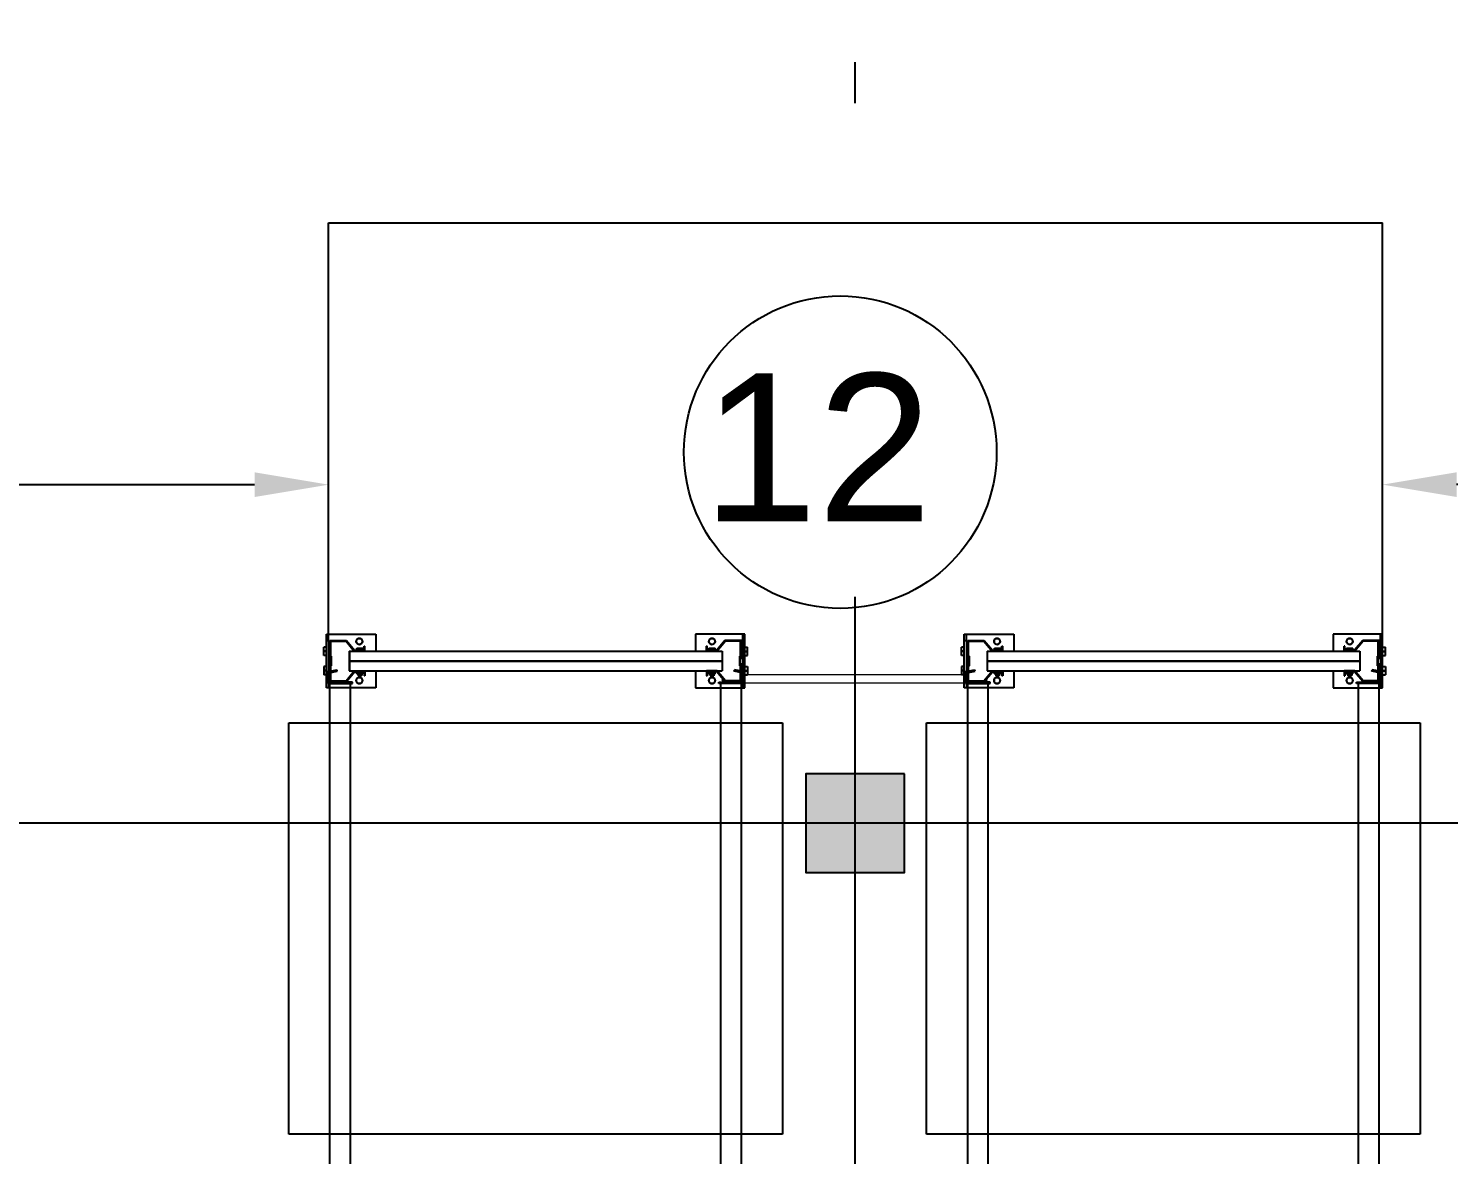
# Model space of a CAD drawing. Header units: metres. Extents: x 0 to 8715937, y -236336 to 216.
# Drawn here: x 162.638 to 166.09, y 66.924 to 69.662 of the extents above; entities that cross this region are included whole.
import ezdxf

# ---------------------------------------------------------------- set-up
doc = ezdxf.new("R2010")
doc.units = ezdxf.units.M
doc.header["$MEASUREMENT"] = 0
doc.header["$PDMODE"] = 3
doc.linetypes.add('ACAD_ISO10W100', pattern=[18, 12, -3, 0, -3])
for name, color, linetype in [('0-BLOCK-EQUIPAMIENTO', 7, 'Continuous'), ('0-BLOCK-ESTRUCTURA', 7, 'Continuous'), ('AAA BAST', 5, 'Continuous'), ('AAA CONECT', 3, 'Continuous'), ('AAA LARG', 1, 'Continuous'), ('AAA PALLETS', 7, 'Continuous'), ('AAA TEXTO', 7, 'Continuous'), ('COLUMNAS', 210, 'Continuous'), ('COLUMNAS HATCH', 251, 'Continuous'), ('COTAS INTERIORES', 2, 'Continuous'), ('EJES', 251, 'ACAD_ISO10W100'), ('INSTALACIONES', 165, 'Continuous'), ('TEXTO', 7, 'Continuous')]:
    doc.layers.add(name, color=color, linetype=linetype)
doc.styles.add('AR', font='arial.ttf')
doc.styles.get("Standard").update_dxf_attribs({"font": 'arial.ttf'})
doc.dimstyles.new('CotaLoc0', dxfattribs={"dimtxt": 0.23, "dimasz": 0.18, "dimexe": 0.12, "dimexo": 0.37, "dimgap": 0.07, "dimtad": 1, "dimzin": 0, "dimdsep": 46, "dimtxsty": 'AR', "dimcen": 0.9, "dimclrd": 251, "dimclre": 251, "dimadec": 0, "dimazin": 0, "dimtfac": 1, "dimtofl": 0, "dimtmove": 1, "dimatfit": 3, "dimfxl": 0.18, "dimtolj": 1, "dimtzin": 0, "dimarcsym": 1})

# ---------------------------------------------------------------- blocks, each defined once
blk = doc.blocks.new('COLUMNA 0.24 x 0.24')
at = {"layer": 'COLUMNAS HATCH', "ltscale": 0.1}
blk.add_hatch(color=256, dxfattribs=at).paths.add_polyline_path([(0, 0.24), (0.24, 0.24), (0.24, 0), (0, 0)])
at = {"layer": 'COLUMNAS', "ltscale": 0.1}
blk.add_lwpolyline([(0, 0.24), (0.24, 0.24), (0.24, 0), (0, 0)], close=True, dxfattribs=at)
blk = doc.blocks.new('DPM-ESTRUCTURA')
at = {"layer": 'EJES', "ltscale": 0.4}
for p, q in [((76.9278, 41.5801), (76.9278, 112.3301)), ((108.48, 67.7301), (16.48, 67.7301))]:
    blk.add_line(p, q, dxfattribs=at)
at = {"layer": 'COLUMNAS', "xscale": -1}
blk.add_blockref('COLUMNA 0.24 x 0.24', (77.0478, 67.6101), dxfattribs=at)
blk = doc.blocks.new('1A MODULO SIMPLE')
at = {"layer": 'AAA BAST'}
for points in [[(-2.1307, 1.015), (-2.1307, 1.017), (-2.1407, 1.017), (-2.1407, 1.04), (-2.1167, 1.06), (-2.1167, 1.1), (-2.1567, 1.1), (-2.1567, 1.098), (-2.1767, 1.098), (-2.1767, 1.1), (-2.2167, 1.1), (-2.2167, 1.06), (-2.1927, 1.04), (-2.1927, 1.017), (-2.2027, 1.017), (-2.2027, 1.015), (-2.1907, 1.015), (-2.1907, 1.0409), (-2.2147, 1.0609), (-2.2147, 1.098), (-2.1787, 1.098), (-2.1787, 1.096), (-2.1547, 1.096), (-2.1547, 1.098), (-2.1187, 1.098), (-2.1187, 1.0609), (-2.1427, 1.0409), (-2.1427, 1.015)], [(0.1973, 1.015), (0.1973, 1.017), (0.2073, 1.017), (0.2073, 1.04), (0.1833, 1.06), (0.1833, 1.1), (0.2233, 1.1), (0.2233, 1.098), (0.2433, 1.098), (0.2433, 1.1), (0.2833, 1.1), (0.2833, 1.06), (0.2593, 1.04), (0.2593, 1.017), (0.2693, 1.017), (0.2693, 1.015), (0.2573, 1.015), (0.2573, 1.0409), (0.2813, 1.0609), (0.2813, 1.098), (0.2453, 1.098), (0.2453, 1.096), (0.2213, 1.096), (0.2213, 1.098), (0.1853, 1.098), (0.1853, 1.0609), (0.2093, 1.0409), (0.2093, 1.015)], [(-2.1307, 0.185), (-2.1307, 0.183), (-2.1407, 0.183), (-2.1407, 0.16), (-2.1167, 0.14), (-2.1167, 0.1), (-2.1567, 0.1), (-2.1567, 0.102), (-2.1767, 0.102), (-2.1767, 0.1), (-2.2167, 0.1), (-2.2167, 0.14), (-2.1927, 0.16), (-2.1927, 0.183), (-2.2027, 0.183), (-2.2027, 0.185), (-2.1907, 0.185), (-2.1907, 0.1591), (-2.2147, 0.1391), (-2.2147, 0.102), (-2.1787, 0.102), (-2.1787, 0.104), (-2.1547, 0.104), (-2.1547, 0.102), (-2.1187, 0.102), (-2.1187, 0.1391), (-2.1427, 0.1591), (-2.1427, 0.185)], [(0.1973, 0.185), (0.1973, 0.183), (0.2073, 0.183), (0.2073, 0.16), (0.1833, 0.14), (0.1833, 0.1), (0.2233, 0.1), (0.2233, 0.102), (0.2433, 0.102), (0.2433, 0.1), (0.2833, 0.1), (0.2833, 0.14), (0.2593, 0.16), (0.2593, 0.183), (0.2693, 0.183), (0.2693, 0.185), (0.2573, 0.185), (0.2573, 0.1591), (0.2813, 0.1391), (0.2813, 0.102), (0.2453, 0.102), (0.2453, 0.104), (0.2213, 0.104), (0.2213, 0.102), (0.1853, 0.102), (0.1853, 0.1391), (0.2093, 0.1591), (0.2093, 0.185)]]:
    blk.add_hatch(color=251, dxfattribs=at).paths.add_polyline_path(points)
at = {"layer": 'AAA BAST', "color": 251}
for p, q in [((-2.2167, 1.1082), (-2.2317, 1.1082)), ((-2.2317, 1.1082), (-2.2317, 0.9882)), ((-2.1167, 1.1082), (-2.2167, 1.1082)), ((-2.2167, 1.1082), (-2.2167, 1.1032)), ((-2.1802, 1.1152), (-2.2002, 1.1152)), ((-2.2002, 1.1082), (-2.2002, 1.1152)), ((-2.1902, 1.1082), (-2.1902, 1.1152)), ((-2.1802, 1.1082), (-2.1802, 1.1152)), ((-2.1532, 1.1152), (-2.1332, 1.1152)), ((-2.1532, 1.1082), (-2.1532, 1.1152)), ((-2.1432, 1.1082), (-2.1432, 1.1152)), ((-2.1332, 1.1082), (-2.1332, 1.1152)), ((-2.1167, 1.1032), (-2.1167, 1.1082)), ((-2.1017, 1.1082), (-2.1167, 1.1082)), ((-2.1017, 0.9882), (-2.1017, 1.1082)), ((0.1683, 0.9882), (0.1683, 1.1082)), ((0.1683, 1.1082), (0.1833, 1.1082)), ((0.1833, 1.1032), (0.1833, 1.1082)), ((0.1833, 1.1082), (0.2833, 1.1082)), ((0.2198, 1.1152), (0.1998, 1.1152)), ((0.1998, 1.1082), (0.1998, 1.1152)), ((0.2098, 1.1082), (0.2098, 1.1152)), ((0.2198, 1.1082), (0.2198, 1.1152)), ((0.2468, 1.1152), (0.2668, 1.1152)), ((0.2468, 1.1082), (0.2468, 1.1152)), ((0.2568, 1.1082), (0.2568, 1.1152)), ((0.2668, 1.1082), (0.2668, 1.1152)), ((0.2833, 1.1082), (0.2833, 1.1032)), ((0.2833, 1.1082), (0.2983, 1.1082)), ((0.2983, 1.1082), (0.2983, 0.9882)), ((-2.2167, 1.1032), (-2.2317, 1.1032)), ((-2.2167, 1.1032), (-2.1167, 1.1032)), ((-2.1767, 1.1), (-2.2167, 1.1)), ((-2.2167, 1.1), (-2.2167, 1.06)), ((-2.2147, 1.098), (-2.2147, 1.0609)), ((-2.1787, 1.098), (-2.2147, 1.098)), ((-2.2067, 1.1), (-2.2067, 1.1032)), ((-2.2067, 1.1032), (-2.1737, 1.1032)), ((-2.1787, 1.098), (-2.1787, 1.096)), ((-2.1547, 1.096), (-2.1787, 1.096)), ((-2.1767, 1.1), (-2.1767, 1.098)), ((-2.1767, 1.1), (-2.1737, 1.1)), ((-2.1567, 1.098), (-2.1767, 1.098)), ((-2.1737, 1.1), (-2.1737, 1.1032)), ((-2.1597, 1.1), (-2.1597, 1.1032)), ((-2.1567, 1.1), (-2.1597, 1.1)), ((-2.1167, 1.1), (-2.1567, 1.1)), ((-2.1567, 1.1), (-2.1567, 1.098)), ((-2.1187, 1.098), (-2.1547, 1.098)), ((-2.1547, 1.098), (-2.1547, 1.096)), ((-2.1267, 1.1), (-2.1267, 1.1032)), ((-2.1187, 1.098), (-2.1187, 1.0609)), ((-2.1167, 1.1032), (-2.1017, 1.1032)), ((-2.1167, 1.1), (-2.1167, 1.06)), ((0.1833, 1.1032), (0.1683, 1.1032)), ((0.2833, 1.1032), (0.1833, 1.1032)), ((0.1833, 1.1), (0.2233, 1.1)), ((0.1833, 1.1), (0.1833, 1.06)), ((0.1853, 1.098), (0.1853, 1.0609)), ((0.1853, 1.098), (0.2213, 1.098)), ((0.1933, 1.1), (0.1933, 1.1032)), ((0.2213, 1.098), (0.2213, 1.096)), ((0.2213, 1.096), (0.2453, 1.096)), ((0.2233, 1.1), (0.2233, 1.098)), ((0.2233, 1.1), (0.2263, 1.1)), ((0.2233, 1.098), (0.2433, 1.098)), ((0.2263, 1.1), (0.2263, 1.1032)), ((0.2403, 1.1), (0.2403, 1.1032)), ((0.2733, 1.1032), (0.2403, 1.1032)), ((0.2433, 1.1), (0.2403, 1.1)), ((0.2433, 1.1), (0.2833, 1.1)), ((0.2433, 1.1), (0.2433, 1.098)), ((0.2453, 1.098), (0.2813, 1.098)), ((0.2453, 1.098), (0.2453, 1.096)), ((0.2733, 1.1), (0.2733, 1.1032)), ((0.2813, 1.098), (0.2813, 1.0609)), ((0.2833, 1.1032), (0.2983, 1.1032)), ((0.2833, 1.1), (0.2833, 1.06)), ((-2.2167, 1.06), (-2.1927, 1.04)), ((-2.2147, 1.0609), (-2.1907, 1.0409)), ((-2.1927, 1.036), (-2.1977, 1.036)), ((-2.1977, 1.021), (-2.1977, 1.036)), ((-2.1927, 1.04), (-2.1927, 1.017)), ((-2.1907, 1.053), (-2.1667, 1.053)), ((-2.1907, 0.147), (-2.1907, 1.053)), ((-2.1907, 1.0409), (-2.1907, 1.015)), ((-2.1667, 1.053), (-2.1427, 1.053)), ((-2.1667, 0.147), (-2.1667, 1.053)), ((-2.1187, 1.0609), (-2.1427, 1.0409)), ((-2.1427, 0.147), (-2.1427, 1.053)), ((-2.1427, 1.0409), (-2.1427, 1.015)), ((-2.1167, 1.06), (-2.1407, 1.04)), ((-2.1407, 1.04), (-2.1407, 1.017)), ((-2.1357, 1.036), (-2.1407, 1.036)), ((-2.1407, 1.021), (-2.1407, 1.036)), ((-2.1357, 1.021), (-2.1357, 1.036)), ((0.1833, 1.06), (0.2073, 1.04)), ((0.1853, 1.0609), (0.2093, 1.0409)), ((0.2023, 1.036), (0.2073, 1.036)), ((0.2023, 1.021), (0.2023, 1.036)), ((0.2073, 1.04), (0.2073, 1.017)), ((0.2073, 1.021), (0.2073, 1.036)), ((0.2333, 1.053), (0.2093, 1.053)), ((0.2093, 0.147), (0.2093, 1.053)), ((0.2093, 1.0409), (0.2093, 1.015)), ((0.2573, 1.053), (0.2333, 1.053)), ((0.2333, 0.147), (0.2333, 1.053)), ((0.2813, 1.0609), (0.2573, 1.0409)), ((0.2573, 0.147), (0.2573, 1.053)), ((0.2573, 1.0409), (0.2573, 1.015)), ((0.2833, 1.06), (0.2593, 1.04)), ((0.2593, 1.04), (0.2593, 1.017)), ((0.2593, 1.036), (0.2643, 1.036)), ((0.2643, 1.021), (0.2643, 1.036)), ((-2.1927, 1.017), (-2.2027, 1.017)), ((-2.2027, 1.017), (-2.2027, 1.015)), ((-2.1907, 1.015), (-2.2027, 1.015)), ((-2.1927, 1.0285), (-2.1977, 1.0285)), ((-2.1927, 1.021), (-2.1977, 1.021)), ((-2.1427, 1.015), (-2.1307, 1.015)), ((-2.1357, 1.0285), (-2.1407, 1.0285)), ((-2.1357, 1.021), (-2.1407, 1.021)), ((-2.1407, 1.017), (-2.1307, 1.017)), ((-2.1357, 1.0328), (-2.1307, 1.0328)), ((-2.1357, 1.0243), (-2.1307, 1.0243)), ((-2.1307, 1.0243), (-2.1307, 1.0328)), ((-2.1307, 1.015), (-2.1307, 1.017)), ((0.2023, 1.0328), (0.1973, 1.0328)), ((0.1973, 1.0243), (0.1973, 1.0328)), ((0.2023, 1.0243), (0.1973, 1.0243)), ((0.2073, 1.017), (0.1973, 1.017)), ((0.1973, 1.015), (0.1973, 1.017)), ((0.2093, 1.015), (0.1973, 1.015)), ((0.2023, 1.0285), (0.2073, 1.0285)), ((0.2023, 1.021), (0.2073, 1.021)), ((0.2573, 1.015), (0.2693, 1.015)), ((0.2593, 1.0285), (0.2643, 1.0285)), ((0.2593, 1.021), (0.2643, 1.021)), ((0.2593, 1.017), (0.2693, 1.017)), ((0.2693, 1.017), (0.2693, 1.015)), ((-2.2317, 0.9882), (-2.1907, 0.9882)), ((-2.1427, 0.9882), (-2.1017, 0.9882)), ((0.2093, 0.9882), (0.1683, 0.9882)), ((0.2983, 0.9882), (0.2573, 0.9882)), ((-2.2317, 0.0918), (-2.2317, 0.2118)), ((-2.2317, 0.2118), (-2.1907, 0.2118)), ((-2.1427, 0.2118), (-2.1017, 0.2118)), ((-2.1017, 0.2118), (-2.1017, 0.0918)), ((0.2093, 0.2118), (0.1683, 0.2118)), ((0.1683, 0.2118), (0.1683, 0.0918)), ((0.2983, 0.2118), (0.2573, 0.2118)), ((0.2983, 0.0918), (0.2983, 0.2118)), ((-2.1907, 0.185), (-2.2027, 0.185)), ((-2.2027, 0.183), (-2.2027, 0.185)), ((-2.1927, 0.183), (-2.2027, 0.183)), ((-2.1927, 0.1801), (-2.1977, 0.1801)), ((-2.1977, 0.1651), (-2.1977, 0.1801)), ((-2.1927, 0.16), (-2.1927, 0.183)), ((-2.1907, 0.1591), (-2.1907, 0.185)), ((-2.1427, 0.1591), (-2.1427, 0.185)), ((-2.1427, 0.185), (-2.1307, 0.185)), ((-2.1407, 0.16), (-2.1407, 0.183)), ((-2.1407, 0.183), (-2.1307, 0.183)), ((-2.1357, 0.1801), (-2.1407, 0.1801)), ((-2.1407, 0.1651), (-2.1407, 0.1801)), ((-2.1357, 0.1651), (-2.1357, 0.1801)), ((-2.1357, 0.1768), (-2.1307, 0.1768)), ((-2.1307, 0.185), (-2.1307, 0.183)), ((-2.1307, 0.1683), (-2.1307, 0.1768)), ((0.2093, 0.185), (0.1973, 0.185)), ((0.1973, 0.185), (0.1973, 0.183)), ((0.2073, 0.183), (0.1973, 0.183)), ((0.2023, 0.1768), (0.1973, 0.1768)), ((0.1973, 0.1683), (0.1973, 0.1768)), ((0.2023, 0.1801), (0.2073, 0.1801)), ((0.2023, 0.1651), (0.2023, 0.1801)), ((0.2073, 0.16), (0.2073, 0.183)), ((0.2073, 0.1651), (0.2073, 0.1801)), ((0.2093, 0.1591), (0.2093, 0.185)), ((0.2573, 0.1591), (0.2573, 0.185)), ((0.2573, 0.185), (0.2693, 0.185)), ((0.2593, 0.16), (0.2593, 0.183)), ((0.2593, 0.183), (0.2693, 0.183)), ((0.2593, 0.1801), (0.2643, 0.1801)), ((0.2643, 0.1651), (0.2643, 0.1801)), ((0.2693, 0.183), (0.2693, 0.185)), ((-2.2167, 0.14), (-2.1927, 0.16)), ((-2.2167, 0.1), (-2.2167, 0.14)), ((-2.2147, 0.1391), (-2.1907, 0.1591)), ((-2.2147, 0.102), (-2.2147, 0.1391)), ((-2.1927, 0.1726), (-2.1977, 0.1726)), ((-2.1927, 0.1651), (-2.1977, 0.1651)), ((-2.1907, 0.147), (-2.1667, 0.147)), ((-2.1667, 0.147), (-2.1427, 0.147)), ((-2.1187, 0.1391), (-2.1427, 0.1591)), ((-2.1357, 0.1726), (-2.1407, 0.1726)), ((-2.1357, 0.1651), (-2.1407, 0.1651)), ((-2.1167, 0.14), (-2.1407, 0.16)), ((-2.1357, 0.1683), (-2.1307, 0.1683)), ((-2.1187, 0.102), (-2.1187, 0.1391)), ((-2.1167, 0.1), (-2.1167, 0.14)), ((0.1833, 0.14), (0.2073, 0.16)), ((0.1833, 0.1), (0.1833, 0.14)), ((0.1853, 0.1391), (0.2093, 0.1591)), ((0.1853, 0.102), (0.1853, 0.1391)), ((0.2023, 0.1683), (0.1973, 0.1683)), ((0.2023, 0.1726), (0.2073, 0.1726)), ((0.2023, 0.1651), (0.2073, 0.1651)), ((0.2333, 0.147), (0.2093, 0.147)), ((0.2573, 0.147), (0.2333, 0.147)), ((0.2813, 0.1391), (0.2573, 0.1591)), ((0.2593, 0.1726), (0.2643, 0.1726)), ((0.2593, 0.1651), (0.2643, 0.1651)), ((0.2833, 0.14), (0.2593, 0.16)), ((0.2813, 0.102), (0.2813, 0.1391)), ((0.2833, 0.1), (0.2833, 0.14)), ((-2.1787, 0.102), (-2.1787, 0.104)), ((-2.1547, 0.104), (-2.1787, 0.104)), ((-2.1547, 0.102), (-2.1547, 0.104)), ((0.2213, 0.102), (0.2213, 0.104)), ((0.2213, 0.104), (0.2453, 0.104)), ((0.2453, 0.102), (0.2453, 0.104)), ((-2.2167, 0.0968), (-2.2317, 0.0968)), ((-2.2167, 0.0918), (-2.2317, 0.0918)), ((-2.1767, 0.1), (-2.2167, 0.1)), ((-2.2167, 0.0968), (-2.1167, 0.0968)), ((-2.2167, 0.0918), (-2.2167, 0.0968)), ((-2.1167, 0.0918), (-2.2167, 0.0918)), ((-2.1787, 0.102), (-2.2147, 0.102)), ((-2.2067, 0.1), (-2.2067, 0.0968)), ((-2.2067, 0.0968), (-2.1737, 0.0968)), ((-2.2002, 0.0918), (-2.2002, 0.0848)), ((-2.1802, 0.0848), (-2.2002, 0.0848)), ((-2.1902, 0.0918), (-2.1902, 0.0848)), ((-2.1802, 0.0918), (-2.1802, 0.0848)), ((-2.1567, 0.102), (-2.1767, 0.102)), ((-2.1767, 0.1), (-2.1767, 0.102)), ((-2.1767, 0.1), (-2.1737, 0.1)), ((-2.1737, 0.1), (-2.1737, 0.0968)), ((-2.1597, 0.1), (-2.1597, 0.0968)), ((-2.1567, 0.1), (-2.1597, 0.1)), ((-2.1567, 0.1), (-2.1567, 0.102)), ((-2.1167, 0.1), (-2.1567, 0.1)), ((-2.1187, 0.102), (-2.1547, 0.102)), ((-2.1532, 0.0918), (-2.1532, 0.0848)), ((-2.1532, 0.0848), (-2.1332, 0.0848)), ((-2.1432, 0.0918), (-2.1432, 0.0848)), ((-2.1332, 0.0918), (-2.1332, 0.0848)), ((-2.1267, 0.1), (-2.1267, 0.0968)), ((-2.1167, 0.0968), (-2.1167, 0.0918)), ((-2.1167, 0.0968), (-2.1017, 0.0968)), ((-2.1017, 0.0918), (-2.1167, 0.0918)), ((0.1833, 0.0968), (0.1683, 0.0968)), ((0.1683, 0.0918), (0.1833, 0.0918)), ((0.1833, 0.1), (0.2233, 0.1)), ((0.2833, 0.0968), (0.1833, 0.0968)), ((0.1833, 0.0968), (0.1833, 0.0918)), ((0.1833, 0.0918), (0.2833, 0.0918)), ((0.1853, 0.102), (0.2213, 0.102)), ((0.1933, 0.1), (0.1933, 0.0968)), ((0.1998, 0.0918), (0.1998, 0.0848)), ((0.2198, 0.0848), (0.1998, 0.0848)), ((0.2098, 0.0918), (0.2098, 0.0848)), ((0.2198, 0.0918), (0.2198, 0.0848)), ((0.2233, 0.102), (0.2433, 0.102)), ((0.2233, 0.1), (0.2233, 0.102)), ((0.2233, 0.1), (0.2263, 0.1)), ((0.2263, 0.1), (0.2263, 0.0968)), ((0.2403, 0.1), (0.2403, 0.0968)), ((0.2433, 0.1), (0.2403, 0.1)), ((0.2733, 0.0968), (0.2403, 0.0968)), ((0.2433, 0.1), (0.2433, 0.102)), ((0.2433, 0.1), (0.2833, 0.1)), ((0.2453, 0.102), (0.2813, 0.102)), ((0.2468, 0.0918), (0.2468, 0.0848)), ((0.2468, 0.0848), (0.2668, 0.0848)), ((0.2568, 0.0918), (0.2568, 0.0848)), ((0.2668, 0.0918), (0.2668, 0.0848)), ((0.2733, 0.1), (0.2733, 0.0968)), ((0.2833, 0.0918), (0.2833, 0.0968)), ((0.2833, 0.0968), (0.2983, 0.0968)), ((0.2833, 0.0918), (0.2983, 0.0918))]:
    blk.add_line(p, q, dxfattribs=at)
for centre in [(-2.2141, 1.0285), (-2.1192, 1.0285), (0.1859, 1.0285), (0.2808, 1.0285), (-2.2141, 0.1715), (-2.1192, 0.1715), (0.1859, 0.1715), (0.2808, 0.1715)]:
    blk.add_circle(centre, 0.0075, dxfattribs=at)
at = {"layer": 'AAA LARG', "color": 251}
for p, q in [((-2.1407, 1.105), (-2.1454, 1.0829)), ((-2.1407, 1.105), (-2.1117, 1.105)), ((-2.1117, 1.105), (-2.1117, 1.045)), ((0.2073, 1.105), (0.1783, 1.105)), ((0.1783, 1.105), (0.1783, 1.045)), ((0.2073, 1.105), (0.212, 1.0829)), ((-2.1422, 1.0822), (-2.1454, 1.0829)), ((-2.1381, 1.1018), (-2.1422, 1.0822)), ((-2.1149, 1.1018), (-2.1381, 1.1018)), ((-2.1149, 1.045), (-2.1149, 1.1018)), ((-2.1117, 1.1), (0.1783, 1.1)), ((0.1815, 1.045), (0.1815, 1.1018)), ((0.1815, 1.1018), (0.2047, 1.1018)), ((0.2047, 1.1018), (0.2089, 1.0822)), ((0.2089, 1.0822), (0.212, 1.0829)), ((-2.1117, 1.045), (-2.1149, 1.045)), ((-2.1117, 1.05), (0.1783, 1.05)), ((0.1783, 1.045), (0.1815, 1.045)), ((-2.1117, 0.155), (-2.1149, 0.155)), ((-2.1149, 0.155), (-2.1149, 0.0982)), ((-2.1117, 0.095), (-2.1117, 0.155)), ((-2.1117, 0.15), (0.1783, 0.15)), ((0.1783, 0.095), (0.1783, 0.155)), ((0.1783, 0.155), (0.1815, 0.155)), ((0.1815, 0.155), (0.1815, 0.0982)), ((-2.1422, 0.1178), (-2.1454, 0.1171)), ((-2.1407, 0.095), (-2.1454, 0.1171)), ((-2.1381, 0.0982), (-2.1422, 0.1178)), ((0.2047, 0.0982), (0.2089, 0.1178)), ((0.2073, 0.095), (0.212, 0.1171)), ((0.2089, 0.1178), (0.212, 0.1171)), ((-2.1407, 0.095), (-2.1117, 0.095)), ((-2.1149, 0.0982), (-2.1381, 0.0982)), ((-2.1117, 0.1), (0.1783, 0.1)), ((0.2073, 0.095), (0.1783, 0.095)), ((0.1815, 0.0982), (0.2047, 0.0982))]:
    blk.add_line(p, q, dxfattribs=at)
at = {"layer": 'AAA PALLETS', "color": 251, "ltscale": 0.21}
for p, q in [((-1.0167, 1.2), (-2.0167, 1.2)), ((-2.0167, 1.2), (-2.0167, 0)), ((-1.0167, 0), (-1.0167, 1.2)), ((0.0833, 1.2), (-0.9167, 1.2)), ((-0.9167, 1.2), (-0.9167, 0)), ((0.0833, 0), (0.0833, 1.2)), ((-2.0167, 0), (-1.0167, 0)), ((-0.9167, 0), (0.0833, 0))]:
    blk.add_line(p, q, dxfattribs=at)
blk = doc.blocks.new('1A MODULO D FTE COL')
at = {"layer": 'AAA CONECT', "color": 251, "lineweight": 5}
for p, q in [((-2.213, 0.5973), (-2.2207, 0.5909)), ((-2.2207, 0.59), (-2.2207, -0.0409)), ((-2.2117, 0.5958), (-2.2187, 0.59)), ((-2.2187, 0.5484), (-2.2187, 0.59)), ((-2.213, 0.5973), (-2.2117, 0.5958)), ((0.187, 0.5973), (0.1793, 0.5909)), ((0.1793, 0.59), (0.1793, -0.0409)), ((0.1883, 0.5958), (0.1813, 0.59)), ((0.1813, 0.5484), (0.1813, 0.59)), ((0.187, 0.5973), (0.1883, 0.5958)), ((-2.2187, 0.5484), (-2.2057, 0.5484)), ((-2.2007, 0.5434), (-2.2057, 0.5484)), ((-2.2007, 0.5434), (-2.2007, 0.0066)), ((0.1813, 0.5484), (0.1943, 0.5484)), ((0.1993, 0.5434), (0.1943, 0.5484)), ((0.1993, 0.5434), (0.1993, 0.0066)), ((-2.2187, 0.0016), (-2.2187, -0.04)), ((-2.2187, 0.0016), (-2.2057, 0.0016)), ((-2.2007, 0.0066), (-2.2057, 0.0016)), ((0.1813, 0.0016), (0.1813, -0.04)), ((0.1813, 0.0016), (0.1943, 0.0016)), ((0.1993, 0.0066), (0.1943, 0.0016)), ((-2.213, -0.0473), (-2.2207, -0.0409)), ((-2.2117, -0.0458), (-2.2187, -0.04)), ((-2.213, -0.0473), (-2.2117, -0.0458)), ((0.187, -0.0473), (0.1793, -0.0409)), ((0.1883, -0.0458), (0.1813, -0.04)), ((0.187, -0.0473), (0.1883, -0.0458))]:
    blk.add_line(p, q, dxfattribs=at)
at = {"layer": 'AAA BAST', "color": 251, "lineweight": 5}
for p in [(0, 0.45), (0, -1.1)]:
    blk.add_blockref('1A MODULO SIMPLE', p, dxfattribs=at)
blk = doc.blocks.new('*D212')
at = {"layer": 'COTAS INTERIORES', "color": 251, "lineweight": -2, "ltscale": 0.1, "transparency": 16777216}
for p, q in [((75.6482, 68.5529), (75.6482, 68.6729)), ((72.0624, 68.5529), (72.0624, 68.4329)), ((72.2424, 68.5529), (75.4682, 68.5529))]:
    blk.add_line(p, q, dxfattribs=at)
at = {"layer": 'COTAS INTERIORES', "color": 251, "ltscale": 0.1, "transparency": 16777216}
for points in [[(72.2424, 68.5829), (72.2424, 68.5229), (72.0624, 68.5529)], [(75.4682, 68.5829), (75.4682, 68.5229), (75.6482, 68.5529)]]:
    blk.add_solid(points, dxfattribs=at)
at = {"layer": 'Defpoints', "color": 0, "ltscale": 0.1, "transparency": 16777216}
for p in [(72.0624, 68.5696), (75.6482, 68.5529), (75.6482, 68.5529)]:
    blk.add_point(p, dxfattribs=at)
at = {"layer": 'COTAS INTERIORES', "color": 0, "ltscale": 0.1, "transparency": 16777216, "insert": (73.8553, 68.7404), "char_height": 0.23, "attachment_point": 5, "style": 'AR'}
blk.add_mtext('\\A1;3.59', dxfattribs=at)
blk = doc.blocks.new('*D213')
at = {"layer": 'COTAS INTERIORES', "color": 251, "lineweight": -2, "ltscale": 0.1, "transparency": 16777216}
for p, q in [((78.2096, 68.5529), (78.2096, 68.6729)), ((81.6155, 68.5529), (78.3896, 68.5529)), ((81.7955, 68.5529), (81.7955, 68.4329))]:
    blk.add_line(p, q, dxfattribs=at)
at = {"layer": 'COTAS INTERIORES', "color": 251, "ltscale": 0.1, "transparency": 16777216}
for points in [[(78.3896, 68.5829), (78.3896, 68.5229), (78.2096, 68.5529)], [(81.6155, 68.5829), (81.6155, 68.5229), (81.7955, 68.5529)]]:
    blk.add_solid(points, dxfattribs=at)
at = {"layer": 'Defpoints', "color": 0, "ltscale": 0.1, "transparency": 16777216}
for p in [(78.2096, 68.5529), (78.2096, 68.5529), (81.7955, 68.5696)]:
    blk.add_point(p, dxfattribs=at)
at = {"layer": 'COTAS INTERIORES', "color": 0, "ltscale": 0.1, "transparency": 16777216, "insert": (80.0026, 68.7404), "char_height": 0.23, "attachment_point": 5, "style": 'AR'}
blk.add_mtext('\\A1;3.59', dxfattribs=at)
blk = doc.blocks.new('DPM-EQUIPAMIENTO')
at = {"layer": 'AAA TEXTO', "ltscale": 0.21}
blk.add_circle((76.8917, 68.6319), 0.3799, dxfattribs=at)
at = {"layer": 'INSTALACIONES', "ltscale": 0.1}
for p, q in [((75.6482, 68.1893), (75.6482, 69.1893)), ((75.6482, 69.1893), (78.2096, 69.1893)), ((78.2096, 68.1893), (78.2096, 69.1893))]:
    blk.add_line(p, q, dxfattribs=at)
at = {"layer": 'AAA BAST', "xscale": -1, "rotation": 270}
blk.add_blockref('1A MODULO D FTE COL', (76.6514, 67.8909), dxfattribs=at)
at = {"layer": 'TEXTO', "insert": (77.1151, 68.8232), "char_height": 0.35945, "attachment_point": 3}
blk.add_mtext_dynamic_manual_height_columns('12', width=0.346173, gutter_width=12.5, heights=[0], dxfattribs=at)
at = {"layer": 'COTAS INTERIORES', "ltscale": 0.1}
dim = blk.add_linear_dim(base=(75.6482, 68.5529), p1=(72.0624, 68.5696), p2=(75.6482, 68.5529), dimstyle='CotaLoc0', override={"dimfxlon": 1}, dxfattribs=at)
dim.commit()
dim.dimension.update_dxf_attribs({"geometry": '*D212', "text_midpoint": (73.8553, 68.7404)})
dim = blk.add_linear_dim(base=(78.2096, 68.5529), p1=(81.7955, 68.5696), p2=(78.2096, 68.5529), angle=180, dimstyle='CotaLoc0', override={"dimfxlon": 1}, dxfattribs=at)
dim.commit()
dim.dimension.update_dxf_attribs({"geometry": '*D213', "text_midpoint": (80.0026, 68.7404)})

msp = doc.modelspace()

# ---------------------------------------------------------------- hatches: boundary and pattern name
at = {"layer": 'AAA BAST'}
for points in [[(163.4564, 68.0883), (163.4544, 68.0883), (163.4544, 68.0983), (163.4314, 68.0983), (163.4114, 68.0743), (163.3714, 68.0743), (163.3714, 68.1143), (163.3734, 68.1143), (163.3734, 68.1343), (163.3714, 68.1343), (163.3714, 68.1743), (163.4114, 68.1743), (163.4314, 68.1503), (163.4544, 68.1503), (163.4544, 68.1603), (163.4564, 68.1603), (163.4564, 68.1483), (163.4305, 68.1483), (163.4105, 68.1723), (163.3734, 68.1723), (163.3734, 68.1363), (163.3754, 68.1363), (163.3754, 68.1123), (163.3734, 68.1123), (163.3734, 68.0763), (163.4105, 68.0763), (163.4305, 68.1003), (163.4564, 68.1003)], [(164.2864, 68.0883), (164.2884, 68.0883), (164.2884, 68.0983), (164.3114, 68.0983), (164.3314, 68.0743), (164.3714, 68.0743), (164.3714, 68.1143), (164.3694, 68.1143), (164.3694, 68.1343), (164.3714, 68.1343), (164.3714, 68.1743), (164.3314, 68.1743), (164.3114, 68.1503), (164.2884, 68.1503), (164.2884, 68.1603), (164.2864, 68.1603), (164.2864, 68.1483), (164.3124, 68.1483), (164.3324, 68.1723), (164.3694, 68.1723), (164.3694, 68.1363), (164.3674, 68.1363), (164.3674, 68.1123), (164.3694, 68.1123), (164.3694, 68.0763), (164.3324, 68.0763), (164.3124, 68.1003), (164.2864, 68.1003)], [(165.0064, 68.0883), (165.0044, 68.0883), (165.0044, 68.0983), (164.9814, 68.0983), (164.9614, 68.0743), (164.9214, 68.0743), (164.9214, 68.1143), (164.9234, 68.1143), (164.9234, 68.1343), (164.9214, 68.1343), (164.9214, 68.1743), (164.9614, 68.1743), (164.9814, 68.1503), (165.0044, 68.1503), (165.0044, 68.1603), (165.0064, 68.1603), (165.0064, 68.1483), (164.9805, 68.1483), (164.9605, 68.1723), (164.9234, 68.1723), (164.9234, 68.1363), (164.9254, 68.1363), (164.9254, 68.1123), (164.9234, 68.1123), (164.9234, 68.0763), (164.9605, 68.0763), (164.9805, 68.1003), (165.0064, 68.1003)], [(165.8364, 68.0883), (165.8384, 68.0883), (165.8384, 68.0983), (165.8614, 68.0983), (165.8814, 68.0743), (165.9214, 68.0743), (165.9214, 68.1143), (165.9194, 68.1143), (165.9194, 68.1343), (165.9214, 68.1343), (165.9214, 68.1743), (165.8814, 68.1743), (165.8614, 68.1503), (165.8384, 68.1503), (165.8384, 68.1603), (165.8364, 68.1603), (165.8364, 68.1483), (165.8624, 68.1483), (165.8824, 68.1723), (165.9194, 68.1723), (165.9194, 68.1363), (165.9174, 68.1363), (165.9174, 68.1123), (165.9194, 68.1123), (165.9194, 68.0763), (165.8824, 68.0763), (165.8624, 68.1003), (165.8364, 68.1003)]]:
    msp.add_hatch(color=251, dxfattribs=at).paths.add_polyline_path(points)

# ---------------------------------------------------------------- linework, layer by layer
at = {"layer": 'AAA BAST', "color": 251}
for p, q in [((163.3632, 68.1743), (163.3632, 68.1893)), ((163.3632, 68.1893), (163.4832, 68.1893)), ((163.3632, 68.0743), (163.3632, 68.1743)), ((163.3632, 68.1743), (163.3682, 68.1743)), ((163.3682, 68.1743), (163.3682, 68.1893)), ((163.3682, 68.1743), (163.3682, 68.0743)), ((163.3714, 68.1343), (163.3714, 68.1743)), ((163.3714, 68.1743), (163.4114, 68.1743)), ((163.4114, 68.1743), (163.4314, 68.1503)), ((163.4832, 68.1893), (163.4832, 68.1483)), ((164.3796, 68.1893), (164.2596, 68.1893)), ((164.2596, 68.1893), (164.2596, 68.1483)), ((164.3314, 68.1743), (164.3114, 68.1503)), ((164.3714, 68.1743), (164.3314, 68.1743)), ((164.3714, 68.1343), (164.3714, 68.1743)), ((164.3746, 68.1743), (164.3746, 68.1893)), ((164.3746, 68.1743), (164.3746, 68.0743)), ((164.3796, 68.1743), (164.3746, 68.1743)), ((164.3796, 68.1743), (164.3796, 68.1893)), ((164.3796, 68.0743), (164.3796, 68.1743)), ((164.9132, 68.1743), (164.9132, 68.1893)), ((164.9132, 68.1893), (165.0332, 68.1893)), ((164.9132, 68.0743), (164.9132, 68.1743)), ((164.9132, 68.1743), (164.9182, 68.1743)), ((164.9182, 68.1743), (164.9182, 68.1893)), ((164.9182, 68.1743), (164.9182, 68.0743)), ((164.9214, 68.1343), (164.9214, 68.1743)), ((164.9214, 68.1743), (164.9614, 68.1743)), ((164.9614, 68.1743), (164.9814, 68.1503)), ((165.0332, 68.1893), (165.0332, 68.1483)), ((165.9296, 68.1893), (165.8096, 68.1893)), ((165.8096, 68.1893), (165.8096, 68.1483)), ((165.8814, 68.1743), (165.8614, 68.1503)), ((165.9214, 68.1743), (165.8814, 68.1743)), ((165.9214, 68.1343), (165.9214, 68.1743)), ((165.9246, 68.1743), (165.9246, 68.1893)), ((165.9246, 68.1743), (165.9246, 68.0743)), ((165.9296, 68.1743), (165.9246, 68.1743)), ((165.9296, 68.1743), (165.9296, 68.1893)), ((165.9296, 68.0743), (165.9296, 68.1743)), ((163.3562, 68.1378), (163.3562, 68.1578)), ((163.3632, 68.1578), (163.3562, 68.1578)), ((163.3632, 68.1478), (163.3562, 68.1478)), ((163.3714, 68.1643), (163.3682, 68.1643)), ((163.3682, 68.1643), (163.3682, 68.1313)), ((163.3734, 68.1723), (163.4105, 68.1723)), ((163.3734, 68.1363), (163.3734, 68.1723)), ((163.4105, 68.1723), (163.4305, 68.1483)), ((163.4185, 68.1483), (163.4185, 68.1243)), ((163.4185, 68.1483), (164.3244, 68.1483)), ((163.4305, 68.1483), (163.4564, 68.1483)), ((163.4314, 68.1503), (163.4544, 68.1503)), ((163.4365, 68.1503), (163.4365, 68.1553)), ((163.4365, 68.1553), (163.4515, 68.1553)), ((163.444, 68.1503), (163.444, 68.1553)), ((163.4515, 68.1503), (163.4515, 68.1553)), ((163.4544, 68.1503), (163.4544, 68.1603)), ((163.4544, 68.1603), (163.4564, 68.1603)), ((163.4564, 68.1483), (163.4564, 68.1603)), ((164.2864, 68.1483), (164.2864, 68.1603)), ((164.2884, 68.1603), (164.2864, 68.1603)), ((164.3124, 68.1483), (164.2864, 68.1483)), ((164.2884, 68.1503), (164.2884, 68.1603)), ((164.3114, 68.1503), (164.2884, 68.1503)), ((164.2924, 68.1503), (164.2924, 68.1553)), ((164.2924, 68.1553), (164.3074, 68.1553)), ((164.2999, 68.1503), (164.2999, 68.1553)), ((164.3074, 68.1503), (164.3074, 68.1553)), ((164.3324, 68.1723), (164.3124, 68.1483)), ((164.3244, 68.1483), (164.3244, 68.1243)), ((164.3694, 68.1723), (164.3324, 68.1723)), ((164.3694, 68.1363), (164.3694, 68.1723)), ((164.3714, 68.1643), (164.3746, 68.1643)), ((164.3746, 68.1643), (164.3746, 68.1313)), ((164.3796, 68.1578), (164.3866, 68.1578)), ((164.3796, 68.1478), (164.3866, 68.1478)), ((164.3866, 68.1378), (164.3866, 68.1578)), ((164.9062, 68.1378), (164.9062, 68.1578)), ((164.9132, 68.1578), (164.9062, 68.1578)), ((164.9132, 68.1478), (164.9062, 68.1478)), ((164.9214, 68.1643), (164.9182, 68.1643)), ((164.9182, 68.1643), (164.9182, 68.1313)), ((164.9234, 68.1723), (164.9605, 68.1723)), ((164.9234, 68.1363), (164.9234, 68.1723)), ((164.9605, 68.1723), (164.9805, 68.1483)), ((164.9685, 68.1483), (164.9685, 68.1243)), ((164.9685, 68.1483), (165.8744, 68.1483)), ((164.9805, 68.1483), (165.0064, 68.1483)), ((164.9814, 68.1503), (165.0044, 68.1503)), ((164.9865, 68.1503), (164.9865, 68.1553)), ((164.9865, 68.1553), (165.0015, 68.1553)), ((164.994, 68.1503), (164.994, 68.1553)), ((165.0015, 68.1503), (165.0015, 68.1553)), ((165.0044, 68.1503), (165.0044, 68.1603)), ((165.0044, 68.1603), (165.0064, 68.1603)), ((165.0064, 68.1483), (165.0064, 68.1603)), ((165.8364, 68.1483), (165.8364, 68.1603)), ((165.8384, 68.1603), (165.8364, 68.1603)), ((165.8624, 68.1483), (165.8364, 68.1483)), ((165.8384, 68.1503), (165.8384, 68.1603)), ((165.8614, 68.1503), (165.8384, 68.1503)), ((165.8424, 68.1503), (165.8424, 68.1553)), ((165.8424, 68.1553), (165.8574, 68.1553)), ((165.8499, 68.1503), (165.8499, 68.1553)), ((165.8574, 68.1503), (165.8574, 68.1553)), ((165.8824, 68.1723), (165.8624, 68.1483)), ((165.8744, 68.1483), (165.8744, 68.1243)), ((165.9194, 68.1723), (165.8824, 68.1723)), ((165.9194, 68.1363), (165.9194, 68.1723)), ((165.9214, 68.1643), (165.9246, 68.1643)), ((165.9246, 68.1643), (165.9246, 68.1313)), ((165.9296, 68.1578), (165.9366, 68.1578)), ((165.9296, 68.1478), (165.9366, 68.1478)), ((165.9366, 68.1378), (165.9366, 68.1578)), ((163.3632, 68.1378), (163.3562, 68.1378)), ((163.3562, 68.1108), (163.3562, 68.0908)), ((163.3632, 68.1108), (163.3562, 68.1108)), ((163.3714, 68.1313), (163.3682, 68.1313)), ((163.3714, 68.1173), (163.3682, 68.1173)), ((163.3714, 68.1343), (163.3734, 68.1343)), ((163.3714, 68.1343), (163.3714, 68.1313)), ((163.3714, 68.1143), (163.3714, 68.1173)), ((163.3714, 68.0743), (163.3714, 68.1143)), ((163.3714, 68.1143), (163.3734, 68.1143)), ((163.3734, 68.1363), (163.3754, 68.1363)), ((163.3734, 68.1143), (163.3734, 68.1343)), ((163.3734, 68.0763), (163.3734, 68.1123)), ((163.3734, 68.1123), (163.3754, 68.1123)), ((163.3754, 68.1123), (163.3754, 68.1363)), ((163.4185, 68.1243), (163.4185, 68.1003)), ((163.4185, 68.1243), (164.3244, 68.1243)), ((164.3244, 68.1243), (164.3244, 68.1003)), ((164.3694, 68.1363), (164.3674, 68.1363)), ((164.3674, 68.1123), (164.3674, 68.1363)), ((164.3694, 68.1123), (164.3674, 68.1123)), ((164.3694, 68.1143), (164.3694, 68.1343)), ((164.3714, 68.1343), (164.3694, 68.1343)), ((164.3714, 68.1143), (164.3694, 68.1143)), ((164.3694, 68.0763), (164.3694, 68.1123)), ((164.3714, 68.1343), (164.3714, 68.1313)), ((164.3714, 68.1313), (164.3746, 68.1313)), ((164.3714, 68.1173), (164.3746, 68.1173)), ((164.3714, 68.1143), (164.3714, 68.1173)), ((164.3714, 68.0743), (164.3714, 68.1143)), ((164.3796, 68.1378), (164.3866, 68.1378)), ((164.3796, 68.1108), (164.3866, 68.1108)), ((164.3866, 68.1108), (164.3866, 68.0908)), ((164.9132, 68.1378), (164.9062, 68.1378)), ((164.9062, 68.1108), (164.9062, 68.0908)), ((164.9132, 68.1108), (164.9062, 68.1108)), ((164.9214, 68.1313), (164.9182, 68.1313)), ((164.9214, 68.1173), (164.9182, 68.1173)), ((164.9214, 68.1343), (164.9234, 68.1343)), ((164.9214, 68.1343), (164.9214, 68.1313)), ((164.9214, 68.1143), (164.9214, 68.1173)), ((164.9214, 68.0743), (164.9214, 68.1143)), ((164.9214, 68.1143), (164.9234, 68.1143)), ((164.9234, 68.1363), (164.9254, 68.1363)), ((164.9234, 68.1143), (164.9234, 68.1343)), ((164.9234, 68.0763), (164.9234, 68.1123)), ((164.9234, 68.1123), (164.9254, 68.1123)), ((164.9254, 68.1123), (164.9254, 68.1363)), ((164.9685, 68.1243), (164.9685, 68.1003)), ((164.9685, 68.1243), (165.8744, 68.1243)), ((165.8744, 68.1243), (165.8744, 68.1003)), ((165.9194, 68.1363), (165.9174, 68.1363)), ((165.9174, 68.1123), (165.9174, 68.1363)), ((165.9194, 68.1123), (165.9174, 68.1123)), ((165.9194, 68.1143), (165.9194, 68.1343)), ((165.9214, 68.1343), (165.9194, 68.1343)), ((165.9214, 68.1143), (165.9194, 68.1143)), ((165.9194, 68.0763), (165.9194, 68.1123)), ((165.9214, 68.1343), (165.9214, 68.1313)), ((165.9214, 68.1313), (165.9246, 68.1313)), ((165.9214, 68.1173), (165.9246, 68.1173)), ((165.9214, 68.1143), (165.9214, 68.1173)), ((165.9214, 68.0743), (165.9214, 68.1143)), ((165.9296, 68.1378), (165.9366, 68.1378)), ((165.9296, 68.1108), (165.9366, 68.1108)), ((165.9366, 68.1108), (165.9366, 68.0908)), ((163.3632, 68.1008), (163.3562, 68.1008)), ((163.3632, 68.0908), (163.3562, 68.0908)), ((163.3682, 68.0743), (163.3632, 68.0743)), ((163.3632, 68.0593), (163.3632, 68.0743)), ((163.3714, 68.0843), (163.3682, 68.0843)), ((163.3682, 68.0743), (163.3682, 68.0593)), ((163.3714, 68.0743), (163.4114, 68.0743)), ((163.3734, 68.0763), (163.4105, 68.0763)), ((163.4105, 68.0763), (163.4305, 68.1003)), ((163.4114, 68.0743), (163.4314, 68.0983)), ((163.4185, 68.1003), (164.3244, 68.1003)), ((163.4305, 68.1003), (163.4564, 68.1003)), ((163.4314, 68.0983), (163.4544, 68.0983)), ((163.4365, 68.0933), (163.4365, 68.0983)), ((163.4365, 68.0983), (163.4515, 68.0983)), ((163.4365, 68.0933), (163.4515, 68.0933)), ((163.4397, 68.0933), (163.4397, 68.0883)), ((163.4397, 68.0883), (163.4482, 68.0883)), ((163.444, 68.0933), (163.444, 68.0983)), ((163.4482, 68.0933), (163.4482, 68.0883)), ((163.4515, 68.0933), (163.4515, 68.0983)), ((163.4544, 68.0983), (163.4544, 68.0883)), ((163.4564, 68.0883), (163.4544, 68.0883)), ((163.4564, 68.1003), (163.4564, 68.0883)), ((163.4832, 68.1003), (163.4832, 68.0593)), ((164.2596, 68.1003), (164.2596, 68.0593)), ((164.3124, 68.1003), (164.2864, 68.1003)), ((164.2864, 68.1003), (164.2864, 68.0883)), ((164.2864, 68.0883), (164.2884, 68.0883)), ((164.3114, 68.0983), (164.2884, 68.0983)), ((164.2884, 68.0983), (164.2884, 68.0883)), ((164.2924, 68.0933), (164.2924, 68.0983)), ((164.2924, 68.0983), (164.3074, 68.0983)), ((164.2924, 68.0933), (164.3074, 68.0933)), ((164.2957, 68.0933), (164.2957, 68.0883)), ((164.2957, 68.0883), (164.3042, 68.0883)), ((164.2999, 68.0933), (164.2999, 68.0983)), ((164.3042, 68.0933), (164.3042, 68.0883)), ((164.3074, 68.0933), (164.3074, 68.0983)), ((164.3314, 68.0743), (164.3114, 68.0983)), ((164.3324, 68.0763), (164.3124, 68.1003)), ((164.3714, 68.0743), (164.3314, 68.0743)), ((164.3694, 68.0763), (164.3324, 68.0763)), ((164.3714, 68.0843), (164.3746, 68.0843)), ((164.3746, 68.0743), (164.3796, 68.0743)), ((164.3746, 68.0743), (164.3746, 68.0593)), ((164.3796, 68.1008), (164.3866, 68.1008)), ((164.3796, 68.0908), (164.3866, 68.0908)), ((164.3796, 68.0593), (164.3796, 68.0743)), ((164.9132, 68.1008), (164.9062, 68.1008)), ((164.9132, 68.0908), (164.9062, 68.0908)), ((164.9182, 68.0743), (164.9132, 68.0743)), ((164.9132, 68.0593), (164.9132, 68.0743)), ((164.9214, 68.0843), (164.9182, 68.0843)), ((164.9182, 68.0743), (164.9182, 68.0593)), ((164.9214, 68.0743), (164.9614, 68.0743)), ((164.9234, 68.0763), (164.9605, 68.0763)), ((164.9605, 68.0763), (164.9805, 68.1003)), ((164.9614, 68.0743), (164.9814, 68.0983)), ((164.9685, 68.1003), (165.8744, 68.1003)), ((164.9805, 68.1003), (165.0064, 68.1003)), ((164.9814, 68.0983), (165.0044, 68.0983)), ((164.9865, 68.0933), (164.9865, 68.0983)), ((164.9865, 68.0983), (165.0015, 68.0983)), ((164.9865, 68.0933), (165.0015, 68.0933)), ((164.9897, 68.0933), (164.9897, 68.0883)), ((164.9897, 68.0883), (164.9982, 68.0883)), ((164.994, 68.0933), (164.994, 68.0983)), ((164.9982, 68.0933), (164.9982, 68.0883)), ((165.0015, 68.0933), (165.0015, 68.0983)), ((165.0044, 68.0983), (165.0044, 68.0883)), ((165.0064, 68.0883), (165.0044, 68.0883)), ((165.0064, 68.1003), (165.0064, 68.0883)), ((165.0332, 68.1003), (165.0332, 68.0593)), ((165.8096, 68.1003), (165.8096, 68.0593)), ((165.8624, 68.1003), (165.8364, 68.1003)), ((165.8364, 68.1003), (165.8364, 68.0883)), ((165.8364, 68.0883), (165.8384, 68.0883)), ((165.8614, 68.0983), (165.8384, 68.0983)), ((165.8384, 68.0983), (165.8384, 68.0883)), ((165.8424, 68.0933), (165.8424, 68.0983)), ((165.8424, 68.0983), (165.8574, 68.0983)), ((165.8424, 68.0933), (165.8574, 68.0933)), ((165.8457, 68.0933), (165.8457, 68.0883)), ((165.8457, 68.0883), (165.8542, 68.0883)), ((165.8499, 68.0933), (165.8499, 68.0983)), ((165.8542, 68.0933), (165.8542, 68.0883)), ((165.8574, 68.0933), (165.8574, 68.0983)), ((165.8814, 68.0743), (165.8614, 68.0983)), ((165.8824, 68.0763), (165.8624, 68.1003)), ((165.9214, 68.0743), (165.8814, 68.0743)), ((165.9194, 68.0763), (165.8824, 68.0763)), ((165.9214, 68.0843), (165.9246, 68.0843)), ((165.9246, 68.0743), (165.9296, 68.0743)), ((165.9246, 68.0743), (165.9246, 68.0593)), ((165.9296, 68.1008), (165.9366, 68.1008)), ((165.9296, 68.0908), (165.9366, 68.0908)), ((165.9296, 68.0593), (165.9296, 68.0743)), ((163.4832, 68.0593), (163.3632, 68.0593)), ((164.2596, 68.0593), (164.3796, 68.0593)), ((165.0332, 68.0593), (164.9132, 68.0593)), ((165.8096, 68.0593), (165.9296, 68.0593))]:
    msp.add_line(p, q, dxfattribs=at)
for centre in [(163.4429, 68.1718), (164.2999, 68.1718), (164.9929, 68.1718), (165.8499, 68.1718), (163.4429, 68.0768), (164.2999, 68.0768), (164.9929, 68.0768), (165.8499, 68.0768)]:
    msp.add_circle(centre, 0.0075, dxfattribs=at)
at = {"layer": 'AAA CONECT', "color": 251, "lineweight": 5}
for p, q in [((164.3241, 68.078), (164.3256, 68.0792)), ((164.3241, 68.078), (164.3305, 68.0703)), ((164.3256, 68.0792), (164.3314, 68.0723)), ((164.9614, 68.0703), (164.3305, 68.0703)), ((164.373, 68.0723), (164.3314, 68.0723)), ((164.378, 68.0903), (164.373, 68.0853)), ((164.373, 68.0723), (164.373, 68.0853)), ((164.9148, 68.0903), (164.378, 68.0903)), ((164.9148, 68.0903), (164.9198, 68.0853)), ((164.9198, 68.0723), (164.9198, 68.0853)), ((164.9198, 68.0723), (164.9614, 68.0723)), ((164.9672, 68.0792), (164.9614, 68.0723)), ((164.9688, 68.078), (164.9624, 68.0703)), ((164.9688, 68.078), (164.9672, 68.0792))]:
    msp.add_line(p, q, dxfattribs=at)
at = {"layer": 'AAA LARG', "color": 251}
for p, q in [((163.3664, 68.0983), (163.3885, 68.103)), ((163.3664, 68.0983), (163.3664, 68.0693)), ((163.3696, 68.0957), (163.3892, 68.0998)), ((163.3696, 68.0725), (163.3696, 68.0957)), ((163.4264, 68.0725), (163.3696, 68.0725)), ((163.3892, 68.0998), (163.3885, 68.103)), ((163.4264, 68.0693), (163.4264, 68.0725)), ((164.3164, 68.0693), (164.3164, 68.0725)), ((164.3164, 68.0725), (164.3732, 68.0725)), ((164.3537, 68.0998), (164.3543, 68.103)), ((164.3732, 68.0957), (164.3537, 68.0998)), ((164.3764, 68.0983), (164.3543, 68.103)), ((164.3732, 68.0725), (164.3732, 68.0957)), ((164.3764, 68.0983), (164.3764, 68.0693)), ((164.9164, 68.0983), (164.9385, 68.103)), ((164.9164, 68.0983), (164.9164, 68.0693)), ((164.9196, 68.0957), (164.9392, 68.0998)), ((164.9196, 68.0725), (164.9196, 68.0957)), ((164.9764, 68.0725), (164.9196, 68.0725)), ((164.9392, 68.0998), (164.9385, 68.103)), ((164.9764, 68.0693), (164.9764, 68.0725)), ((165.8664, 68.0693), (165.8664, 68.0725)), ((165.8664, 68.0725), (165.9232, 68.0725)), ((165.9037, 68.0998), (165.9043, 68.103)), ((165.9232, 68.0957), (165.9037, 68.0998)), ((165.9264, 68.0983), (165.9043, 68.103)), ((165.9232, 68.0725), (165.9232, 68.0957)), ((165.9264, 68.0983), (165.9264, 68.0693)), ((163.3664, 68.0693), (163.4264, 68.0693)), ((163.3714, 65.7793), (163.3714, 68.0693)), ((163.4214, 65.7793), (163.4214, 68.0693)), ((164.3764, 68.0693), (164.3164, 68.0693)), ((164.3214, 65.7793), (164.3214, 68.0693)), ((164.3714, 65.7793), (164.3714, 68.0693)), ((164.9164, 68.0693), (164.9764, 68.0693)), ((164.9214, 65.7793), (164.9214, 68.0693)), ((164.9714, 65.7793), (164.9714, 68.0693)), ((165.9264, 68.0693), (165.8664, 68.0693)), ((165.8714, 65.7793), (165.8714, 68.0693)), ((165.9214, 65.7793), (165.9214, 68.0693))]:
    msp.add_line(p, q, dxfattribs=at)
at = {"layer": 'AAA PALLETS', "color": 251, "ltscale": 0.21}
for p, q in [((163.2714, 66.9743), (163.2714, 67.9743)), ((163.2714, 67.9743), (164.4714, 67.9743)), ((164.4714, 67.9743), (164.4714, 66.9743)), ((164.8214, 66.9743), (164.8214, 67.9743)), ((164.8214, 67.9743), (166.0214, 67.9743)), ((166.0214, 67.9743), (166.0214, 66.9743)), ((164.4714, 66.9743), (163.2714, 66.9743)), ((166.0214, 66.9743), (164.8214, 66.9743))]:
    msp.add_line(p, q, dxfattribs=at)

# ---------------------------------------------------------------- block references
at = {"layer": '0-BLOCK-EQUIPAMIENTO'}
msp.add_blockref('DPM-EQUIPAMIENTO', (87.72, 0), dxfattribs=at)
at = {"layer": '0-BLOCK-ESTRUCTURA', "ltscale": 0.1}
msp.add_blockref('DPM-ESTRUCTURA', (87.72, 0), dxfattribs=at)

doc.saveas('drawing.dxf')
